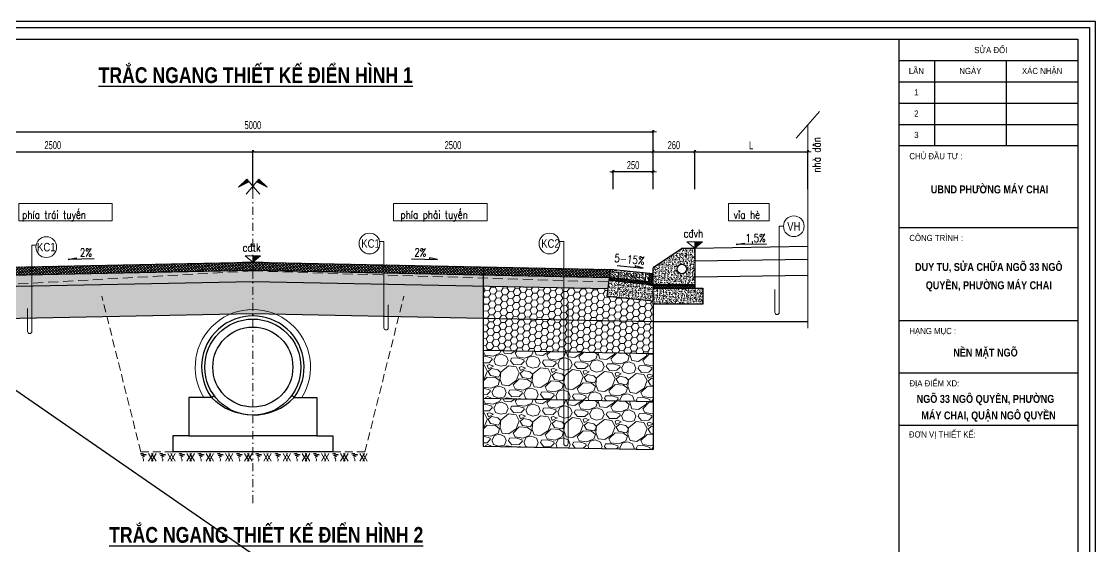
# Model space of a CAD drawing. Header units: millimetres. Extents: x -102634 to -64833, y 11643 to 27305.
# Drawn here: x -99264 to -92554, y 24026 to 27305 of the extents above; entities that cross this region are included whole.
import ezdxf
from ezdxf.enums import TextEntityAlignment as Align

# ---------------------------------------------------------------- set-up
doc = ezdxf.new("R2010")
doc.units = ezdxf.units.MM
doc.header["$MEASUREMENT"] = 0
doc.linetypes.add('DASHDOT', pattern=[1, 0.5, -0.25, 0, -0.25])
doc.linetypes.add('HIDDEN', pattern=[0.375, 0.25, -0.125])
for name, color, linetype in [('BT7-THAY', 7, 'Continuous'), ('ENTTNTHIETKE1', 2, 'Continuous'), ('KHUNGTEN', 5, 'Continuous'), ('NOI', 4, 'Continuous'), ('T.bao', 6, 'Continuous'), ('thep', 2, 'Continuous'), ('TXT', 5, 'Continuous')]:
    doc.layers.add(name, color=color, linetype=linetype)
doc.layers.add('KCS_Plotter', color=11, linetype='Continuous', plot=False)
for name, color, linetype, lineweight in [('LC Dim', 8, 'Continuous', 18), ('LC Hatch', 252, 'Continuous', 9), ('LC ISO', 153, 'Continuous', 13), ('LC MANH DUT', 35, 'HIDDEN', 5), ('LC Net dam 1', 30, 'Continuous', 30), ('LC Net dam3', 1, 'Continuous', 60), ('LC Net khuat', 4, 'HIDDEN', 13), ('LC Net manh', 239, 'Continuous', 5), ('LC Net thay', 7, 'Continuous', 25), ('LC Net truc', 79, 'DASHDOT', 13), ('LC Text1', 3, 'Continuous', 20), ('LC Text2', 7, 'Continuous', 25)]:
    doc.layers.add(name, color=color, linetype=linetype, lineweight=lineweight)
doc.styles.add('General text 2', font='arial.ttf')
doc.styles.add('HOATBIF', font='hoatbif.shx', dxfattribs={"width": 0.7})
doc.styles.add('LC 1', font='')
doc.styles.add('LC 3', font='vnsimli.shx', dxfattribs={"width": 0.75})
doc.styles.add('LC3', font='', dxfattribs={"width": 0.8})
doc.styles.add('T1', font='Vnsimli.shx', dxfattribs={"width": 0.8})
doc.styles.add('T2', font='', dxfattribs={"width": 0.8})
doc.styles.add('VnAvantH-B', font='')
doc.styles.get('LC 1').set_extended_font_data('.VnAvantH', bold=True)
doc.styles.get('LC3').set_extended_font_data('.VnArialH', bold=True)
doc.styles.get('T2').set_extended_font_data('.VnArialH')
doc.styles.get('VnAvantH-B').set_extended_font_data('.VnAvantH', bold=True)
doc.dimstyles.new('1-100(1-25)', dxfattribs={"dimscale": 25, "dimtxt": 2.5, "dimasz": 0.35, "dimexe": 0.5, "dimexo": 0, "dimgap": 0.8, "dimtad": 1, "dimdec": 0, "dimzin": 0, "dimdsep": 46, "dimtxsty": 'HOATBIF', "dimblk1": 'DOT', "dimblk2": 'DOT', "dimsah": 1, "dimcen": -1, "dimdle": 1, "dimclrd": 256, "dimclre": 256, "dimclrt": 4, "dimadec": 3, "dimazin": 2, "dimtfac": 0.333333, "dimtdec": 0, "dimtix": 1, "dimtmove": 2, "dimatfit": 3, "dimldrblk": 'DOT', "dimfxl": 1, "dimtvp": 0.833333, "dimtolj": 1, "dimtzin": 0, "dimarcsym": 0})
pattern_1 = [(46.579445, (11005.57, 9693.291), (26.7089363, -3.9538238), [2.8125, -30.9375]), (351.579445, (11005.57, 9693.291), (-3.510937, 28.467398), [2.25, -24.75]), (97.03089, (11007.796, 9692.962), (23.197999, 24.513574), [2.390257, -26.292829]), (42.763645, (11006.018, 9700.778), (39.579915, -8.58378), [4.21875, -46.40625]), (93.21508, (11009.317, 9700.063), (37.166892, 34.37314), [3.585388, -39.439266]), (347.76361, (11006.02, 9700.78), (37.166892, 34.37314), [3.375, -37.125]), (17.579445, (11009.65, 9698.683), (21.4433102, -16.4068414), [2.8125, -30.9375]), (322.579445, (11009.65, 9698.683), (10.730534, 26.600284), [2.25, -24.75]), (68.03089, (11011.437, 9697.315), (32.173844, 10.193442), [2.390257, -26.292829]), (34.079445, (11005.571, 9693.291), (1.200005, 12.4340733), [0, -24.45, 0, -25.125, 0, -24.84375]), (4.079445, (11005.571, 9693.291), (10.7299968, 14.1754933), [0, -14.325, 0, -23.8875, 0, -9.46875]), (324.079445, (10997.223, 9693.79), (19.9322138, -2.0386849), [0, -9.375, 0, -29.25, 0, -38.8125]), (314.079445, (10993.48, 9694.014), (22.0544973, 2.4424178), [0, -12.1875, 0, -19.425, 0, -27.5625])]

# ---------------------------------------------------------------- blocks, each defined once
blk = doc.blocks.new('khung vpn')
at = {"layer": 'Defpoints'}
for p, q in [((52556.46, -4195.446), (52498.758, -4195.446)), ((52556.46, -4235.276), (52556.46, -4195.446))]:
    blk.add_line(p, q, dxfattribs=at)
at = {"layer": 'KHUNGTEN'}
blk.add_lwpolyline([(52556.243, -4234.885), (52502.048, -4234.885), (52502.048, -4195.662), (52556.243, -4195.662)], close=True, dxfattribs=at)
at = {"layer": 'T.bao'}
for p, q in [((52549.443, -4196.835), (52555.832, -4196.835)), ((52550.703, -4196.835), (52550.703, -4199.885)), ((52553.267, -4196.835), (52553.267, -4199.885)), ((52549.443, -4197.598), (52555.832, -4197.598)), ((52549.443, -4198.36), (52555.832, -4198.36)), ((52549.443, -4199.123), (52555.832, -4199.123))]:
    blk.add_line(p, q, dxfattribs=at)
at = {"layer": 'thep'}
for p, q in [((52549.443, -4199.885), (52555.832, -4199.885)), ((52549.443, -4202.81), (52555.832, -4202.81)), ((52549.443, -4206.138), (52555.832, -4206.138)), ((52549.443, -4208.009), (52555.832, -4208.009)), ((52549.443, -4209.881), (52555.832, -4209.881))]:
    blk.add_line(p, q, dxfattribs=at)
for points in [[(52555.832, -4234.474), (52502.459, -4234.474), (52502.459, -4196.073), (52555.832, -4196.073)], [(52555.832, -4196.073), (52555.832, -4234.474), (52549.443, -4234.474), (52549.443, -4196.073)]]:
    blk.add_lwpolyline(points, close=True, dxfattribs=at)
at = {"layer": 'TXT', "linetype": 'Continuous'}
blk.add_line((52555.832, -4196.073), (52555.832, -4234.474), dxfattribs=at)
at = {"layer": 'BT7-THAY', "linetype": 'ByBlock', "style": 'VnAvantH-B', "width": 0.85}
for s, p in [('ubnd ph\xadêng m¸y chai', (52552.67, -4201.592)), ('nÒn mÆt ngâ', (52552.525, -4207.424)), ('ngâ 33 ng« quyÒn, PH¦êNG', (52552.525, -4209.082)), ('m¸y chai, quËn ng« quyÒn', (52552.634, -4209.673))]:
    blk.add_text(s, height=0.28512, dxfattribs=at).set_placement(p, align=Align.CENTER)
at = {"layer": 'BT7-THAY', "insert": (52552.643, -4204.081), "char_height": 0.28512, "width": 6.5241, "attachment_point": 2, "line_spacing_factor": 1.372151, "style": 'VnAvantH-B'}
blk.add_mtext('{\\W0.85;duy tu, söa ch÷a NGâ 33 ng« quyÒn, PH¦êNG m¸y chai}', dxfattribs=at)
at = {"layer": 'TXT', "linetype": 'Continuous', "style": 'T2', "width": 0.9}
for s, height, p in [('söa ®æi', 0.2218, (52552.713, -4196.577)), ('lÇn', 0.2218, (52550.054, -4197.326)), ('ngµy', 0.2218, (52551.985, -4197.326)), ('x¸c nhËn', 0.2218, (52554.55, -4197.326)), ('1', 0.222, (52550.054, -4198.089)), ('2', 0.222, (52550.054, -4198.851)), ('3', 0.222, (52550.054, -4199.614))]:
    blk.add_text(s, height=height, dxfattribs=at).set_placement(p, align=Align.CENTER)
for s, height, p in [('chñ ®Çu t\xad :', 0.22181, (52549.802, -4200.371)), ('c«ng tr×nh :', 0.22181, (52549.802, -4203.296)), ('h¹ng môc :', 0.2218, (52549.802, -4206.623)), ('®Þa ®iÓm xd:', 0.22181, (52549.806, -4208.494)), ('®¬n vÞ thiÕt kÕ:', 0.22181, (52549.785, -4210.32))]:
    blk.add_text(s, height=height, dxfattribs=at).set_placement(p)
blk = doc.blocks.new('TIEUDE1')
at = {"layer": 'LC Text2', "color": 7, "style": 'LC 1'}
blk.add_attdef('TIªU§Ò', text='', height=5, dxfattribs=at).set_placement((0, 0), align=Align.BOTTOM_CENTER)
blk.add_attdef('TL', text='', height=3, dxfattribs=at).set_placement((0, -2), align=Align.TOP_CENTER)
blk = doc.blocks.new('DXicon')
at = {"layer": 'LC Hatch', "ltscale": 50}
for points in [[(-1.15, 4.39), (-1.9, 5.26), (-4.45, 2.69)], [(4.45, 2.69), (1.9, 5.26), (1.15, 4.39)]]:
    blk.add_hatch(color=252, dxfattribs=at).paths.add_polyline_path(points)
at = {"layer": 'LC Net manh', "color": 8, "ltscale": 50}
for p, q in [((-1.9, 5.26), (-4.45, 2.69)), ((-4.45, 2.69), (-1.15, 4.39)), ((-2.13, 0.57), (1.9, 5.26)), ((2.13, 0.57), (-1.9, 5.26)), ((0, 0.04), (0, 6.04)), ((4.45, 2.69), (1.15, 4.39)), ((1.9, 5.26), (4.45, 2.69))]:
    blk.add_line(p, q, dxfattribs=at)
blk = doc.blocks.new('Caodo1')
at = {"layer": 'LC Text1'}
blk.add_hatch(color=4, dxfattribs=at).paths.add_polyline_path([(0, 200), (0, 0), (243, 200)])
at = {"layer": 'LC Text1', "color": 4}
for p, q in [((324, 0), (-324, 0)), ((0, 0), (0, 200))]:
    blk.add_line(p, q, dxfattribs=at)
blk.add_lwpolyline([(-243, 200), (243, 200), (0, 0), (0, 0)], close=True, dxfattribs=at)
at = {"layer": 'LC Text1', "color": 4, "style": 'T1', "width": 0.8}
blk.add_attdef('%%P0,00', text='', height=250, dxfattribs=at).set_placement((-39, 460), align=Align.MIDDLE_CENTER)
blk = doc.blocks.new('*U5')
at = {"layer": 'LC ISO'}
blk.add_circle((0, 0), 4.25, dxfattribs=at)
at = {"layer": 'LC Text1', "style": 'General text 2', "width": 0.8, "flags": 8}
blk.add_attdef('SYMBOL', text='', height=3.5, dxfattribs=at).set_placement((0, 0), align=Align.MIDDLE_CENTER)
blk = doc.blocks.new('DOT')
at = {"layer": 'LC Dim'}
blk.add_line((-3, 0), (3, 0), dxfattribs=at)
at = {"layer": 'LC Dim', "color": 4}
blk.add_line((-1, -1), (1, 1), dxfattribs=at)
blk.add_lwpolyline([(0.5, 1), (-1, -0.5), (-0.5, -1), (1, 0.5)], close=True, dxfattribs=at)
blk = doc.blocks.new('*D48')
at = {"layer": 'Defpoints', "color": 0, "transparency": 16777216}
for p in [(-97818.1, 26491.9), (-100318.1, 26259.1), (-97818.1, 26259.1)]:
    blk.add_point(p, dxfattribs=at)
at = {"layer": 'LC Dim', "lineweight": -2, "transparency": 16777216}
for p, q in [((-100318.1, 26259.1), (-100318.1, 26501.9)), ((-100311.1, 26491.9), (-97825.1, 26491.9)), ((-97818.1, 26259.1), (-97818.1, 26501.9))]:
    blk.add_line(p, q, dxfattribs=at)
at = {"layer": 'LC Dim', "lineweight": -2, "transparency": 16777216, "xscale": 7, "yscale": 7, "zscale": 7, "rotation": 180}
blk.add_blockref('DOT', (-100318.1, 26491.9), dxfattribs=at)
at = {"layer": 'LC Dim', "lineweight": -2, "transparency": 16777216, "xscale": 7, "yscale": 7, "zscale": 7}
blk.add_blockref('DOT', (-97818.1, 26491.9), dxfattribs=at)
at = {"layer": 'LC Dim', "color": 4, "transparency": 16777216, "insert": (-99068.1, 26532.9), "char_height": 50, "attachment_point": 5, "style": 'HOATBIF'}
blk.add_mtext('\\A1;2500', dxfattribs=at)
blk = doc.blocks.new('_Dot')
at = {"color": 0, "linetype": 'ByBlock', "lineweight": -2}
blk.add_line((-0.5, 0), (-1, 0), dxfattribs=at)
at = {"color": 0, "linetype": 'ByBlock', "const_width": 0.5}
blk.add_lwpolyline([(-0.25, 0, 1), (0.25, 0, 1)], format="xyb", close=True, dxfattribs=at)
blk = doc.blocks.new('*D49')
at = {"layer": 'Defpoints', "color": 0, "transparency": 16777216}
for p in [(-95318.1, 26491.9), (-97818.1, 26259.1), (-95318.1, 26259.1)]:
    blk.add_point(p, dxfattribs=at)
at = {"layer": 'LC Dim', "lineweight": -2, "transparency": 16777216}
for p, q in [((-97818.1, 26259.1), (-97818.1, 26501.9)), ((-97811.1, 26491.9), (-95325.1, 26491.9)), ((-95318.1, 26259.1), (-95318.1, 26501.9))]:
    blk.add_line(p, q, dxfattribs=at)
at = {"layer": 'LC Dim', "lineweight": -2, "transparency": 16777216, "xscale": 7, "yscale": 7, "zscale": 7, "rotation": 180}
blk.add_blockref('DOT', (-97818.1, 26491.9), dxfattribs=at)
at = {"layer": 'LC Dim', "lineweight": -2, "transparency": 16777216, "xscale": 7, "yscale": 7, "zscale": 7}
blk.add_blockref('DOT', (-95318.1, 26491.9), dxfattribs=at)
at = {"layer": 'LC Dim', "color": 4, "transparency": 16777216, "insert": (-96568.1, 26532.9), "char_height": 50, "attachment_point": 5, "style": 'HOATBIF'}
blk.add_mtext('\\A1;2500', dxfattribs=at)
blk = doc.blocks.new('*D50')
at = {"layer": 'Defpoints', "color": 0, "transparency": 16777216}
for p in [(-95058.1, 26491.9), (-95318.1, 26259.1), (-95058.1, 26259.1)]:
    blk.add_point(p, dxfattribs=at)
at = {"layer": 'LC Dim', "lineweight": -2, "transparency": 16777216}
for p, q in [((-95318.1, 26259.1), (-95318.1, 26501.9)), ((-95311.1, 26491.9), (-95065.1, 26491.9)), ((-95058.1, 26259.1), (-95058.1, 26501.9))]:
    blk.add_line(p, q, dxfattribs=at)
at = {"layer": 'LC Dim', "lineweight": -2, "transparency": 16777216, "xscale": 7, "yscale": 7, "zscale": 7, "rotation": 180}
blk.add_blockref('DOT', (-95318.1, 26491.9), dxfattribs=at)
at = {"layer": 'LC Dim', "lineweight": -2, "transparency": 16777216, "xscale": 7, "yscale": 7, "zscale": 7}
blk.add_blockref('DOT', (-95058.1, 26491.9), dxfattribs=at)
at = {"layer": 'LC Dim', "color": 4, "transparency": 16777216, "insert": (-95188.1, 26532.9), "char_height": 50, "attachment_point": 5, "style": 'HOATBIF'}
blk.add_mtext('\\A1;260', dxfattribs=at)
blk = doc.blocks.new('*D51')
at = {"layer": 'Defpoints', "color": 0, "transparency": 16777216}
for p in [(-94351.3, 26491.9), (-95058.1, 26259.1), (-94351.3, 26259.1)]:
    blk.add_point(p, dxfattribs=at)
at = {"layer": 'LC Dim', "lineweight": -2, "transparency": 16777216}
for p, q in [((-95058.1, 26259.1), (-95058.1, 26501.9)), ((-95051.1, 26491.9), (-94358.3, 26491.9)), ((-94351.3, 26259.1), (-94351.3, 26501.9))]:
    blk.add_line(p, q, dxfattribs=at)
at = {"layer": 'LC Dim', "lineweight": -2, "transparency": 16777216, "xscale": 7, "yscale": 7, "zscale": 7, "rotation": 180}
blk.add_blockref('DOT', (-95058.1, 26491.9), dxfattribs=at)
at = {"layer": 'LC Dim', "lineweight": -2, "transparency": 16777216, "xscale": 7, "yscale": 7, "zscale": 7}
blk.add_blockref('DOT', (-94351.3, 26491.9), dxfattribs=at)
at = {"layer": 'LC Dim', "color": 4, "transparency": 16777216, "insert": (-94704.7, 26532.9), "char_height": 50, "attachment_point": 5, "style": 'HOATBIF'}
blk.add_mtext('\\A1;L', dxfattribs=at)
blk = doc.blocks.new('*D52')
at = {"layer": 'Defpoints', "color": 0, "transparency": 16777216}
for p in [(-95318.1, 26616.9), (-100318.1, 26259.1), (-95318.1, 26259.1)]:
    blk.add_point(p, dxfattribs=at)
at = {"layer": 'LC Dim', "lineweight": -2, "transparency": 16777216}
for p, q in [((-100318.1, 26259.1), (-100318.1, 26626.9)), ((-100311.1, 26616.9), (-95325.1, 26616.9)), ((-95318.1, 26259.1), (-95318.1, 26626.9))]:
    blk.add_line(p, q, dxfattribs=at)
at = {"layer": 'LC Dim', "lineweight": -2, "transparency": 16777216, "xscale": 7, "yscale": 7, "zscale": 7, "rotation": 180}
blk.add_blockref('DOT', (-100318.1, 26616.9), dxfattribs=at)
at = {"layer": 'LC Dim', "lineweight": -2, "transparency": 16777216, "xscale": 7, "yscale": 7, "zscale": 7}
blk.add_blockref('DOT', (-95318.1, 26616.9), dxfattribs=at)
at = {"layer": 'LC Dim', "color": 4, "transparency": 16777216, "insert": (-97818.1, 26657.9), "char_height": 50, "attachment_point": 5, "style": 'HOATBIF'}
blk.add_mtext('\\A1;5000', dxfattribs=at)
blk = doc.blocks.new('mat dat')
at = {"layer": 'LC Net manh'}
for p, q in [((2, 0), (3.73, -3)), ((3.73, 0), (2, -3)), ((3.15, 0), (4.88, -3)), ((4.88, 0), (3.15, -3))]:
    blk.add_line(p, q, dxfattribs=at)
blk.add_spline([(0, 0), (-1.21, -0.12), (1.21, -0.52), (-0.75, -0.75), (0.58, -1.1), (-0.23, -1.33), (0.06, -2.19), (0, -3)], degree=3, dxfattribs=at)
blk = doc.blocks.new('*U54')
at = {"layer": 'LC Net manh', "xscale": 16.16576126750787, "yscale": 16.16576126750787, "zscale": 16.16576126750787}
blk.add_blockref('mat dat', (-28.6, 24.2), dxfattribs=at)
blk = doc.blocks.new('*U55')
at = {"layer": 'LC Net manh', "color": 0, "linetype": 'ByBlock', "lineweight": -2, "transparency": 16777216}
for p in [(0, 0), (120, 0), (240, 0), (360, 0), (480, 0), (600, 0), (720, 0), (840, 0), (960, 0), (1080, 0), (1200, 0), (1320, 0)]:
    blk.add_blockref('*U54', p, dxfattribs=at)
blk = doc.blocks.new('CONGD500')
at = {"layer": 'LC Dim', "ltscale": 100}
blk.add_arc((0, 0), 360, 328.14457, 211.85543, dxfattribs=at)
at = {"layer": 'LC MANH DUT', "ltscale": 200}
for points in [[(-500, -530), (-700, -530), (-943, 442.1)], [(500, -530), (700, -530), (943, 442.1)]]:
    blk.add_lwpolyline(points, dxfattribs=at)
at = {"layer": 'LC Net thay'}
for p, q in [((-257.5, -190), (-241.9, -177.5)), ((257.5, -190), (242.6, -176.5)), ((-400, -430), (-500, -430)), ((-500, -430), (-500, -530)), ((400, -430), (500, -430)), ((500, -430), (500, -530)), ((500, -530), (-500, -530))]:
    blk.add_line(p, q, dxfattribs=at)
for points in [[(0, -300.1, -0.20483), (-257.5, -190), (-395, -190), (-400, -190), (-400, -430), (0, -430)], [(0, -300.1, 0.20483), (257.5, -190), (395, -190), (400, -190), (400, -430), (0, -430)]]:
    blk.add_lwpolyline(points, format="xyb", dxfattribs=at)
for radius in [300, 250]:
    blk.add_circle((0, 0), radius, dxfattribs=at)
blk.add_arc((0, 0), 320, 323.57643, 216.42357, dxfattribs=at)
at = {"layer": 'LC Net manh'}
blk.add_blockref('*U55', (-655.2, -563.3), dxfattribs=at)
blk = doc.blocks.new('*D56')
at = {"layer": 'Defpoints', "color": 0, "transparency": 16777216}
for p in [(-95568.1, 26366.9), (-95568.1, 26259.1), (-95318.1, 26259.1)]:
    blk.add_point(p, dxfattribs=at)
at = {"layer": 'LC Dim', "lineweight": -2, "transparency": 16777216}
for p, q in [((-95568.1, 26259.1), (-95568.1, 26376.9)), ((-95318.1, 26259.1), (-95318.1, 26376.9)), ((-95325.1, 26366.9), (-95561.1, 26366.9))]:
    blk.add_line(p, q, dxfattribs=at)
at = {"layer": 'LC Dim', "lineweight": -2, "transparency": 16777216, "xscale": 7, "yscale": 7, "zscale": 7, "rotation": 180}
blk.add_blockref('DOT', (-95568.1, 26366.9), dxfattribs=at)
at = {"layer": 'LC Dim', "lineweight": -2, "transparency": 16777216, "xscale": 7, "yscale": 7, "zscale": 7}
blk.add_blockref('DOT', (-95318.1, 26366.9), dxfattribs=at)
at = {"layer": 'LC Dim', "color": 4, "transparency": 16777216, "insert": (-95443.1, 26407.9), "char_height": 50, "attachment_point": 5, "style": 'HOATBIF'}
blk.add_mtext('\\A1;250', dxfattribs=at)

msp = doc.modelspace()

# ---------------------------------------------------------------- hatches: boundary and pattern name
at = {"layer": 'LC Hatch'}
h = msp.add_hatch(dxfattribs=at)
h.set_pattern_fill('AR-CONC', color=256, scale=3.75, angle=-3.42055, style=0)
h.set_pattern_definition(pattern_1)
h.paths.add_polyline_path([(-95058.1, 25659.7), (-95058.1, 25889.7), (-95132, 25889.7, 0.148063), (-95143.1, 25886.4), (-95309.2, 25775.7, 0.250765), (-95318.1, 25759), (-95318.1, 25659.7)])
h.paths.add_polyline_path([(-95168.1, 25759.7, -1), (-95108.1, 25759.7, -1)], flags=16)
at = {"layer": 'LC Hatch', "ltscale": 2}
h = msp.add_hatch(dxfattribs=at)
h.set_pattern_fill('ANSI37', color=256, scale=100, angle=-3.420555, style=0)
h.paths.add_polyline_path([(-97818.1, 25751.5), (-95592.6, 25707), (-95592.6, 25707.2), (-95587.1, 25756.9), (-97818.1, 25801.5), (-100049, 25756.9), (-100043.5, 25707.2), (-100043.5, 25707)])
at = {"layer": 'LC Hatch'}
h = msp.add_hatch(dxfattribs=at)
h.set_pattern_fill('AR-CONC', color=256, scale=3.75, angle=-3.42055, style=0)
h.set_pattern_definition([(46.579445, (0, 0), (26.7089363, -3.9538238), [2.8125, -30.9375]), (351.579445, (0, 0), (-3.510937, 28.467398), [2.25, -24.75]), (97.03089, (2.226, -0.33), (23.197999, 24.513574), [2.390257, -26.292829]), (42.763645, (0.447, 7.487), (39.579915, -8.58378), [4.21875, -46.40625]), (93.21508, (3.746, 6.77), (37.166892, 34.37314), [3.585388, -39.439266]), (347.76361, (0.447, 7.487), (37.166892, 34.37314), [3.375, -37.125]), (17.579445, (4.08, 5.391), (21.4433102, -16.4068414), [2.8125, -30.9375]), (322.579445, (4.08, 5.39), (10.730534, 26.600284), [2.25, -24.75]), (68.03089, (5.866, 4.024), (32.173844, 10.193442), [2.390257, -26.292829]), (34.079445, (0, 0), (1.200005, 12.4340733), [0, -24.45, 0, -25.125, 0, -24.84375]), (4.079445, (0, 0), (10.7299968, 14.1754933), [0, -14.325, 0, -23.8875, 0, -9.46875]), (324.079445, (-8.348, 0.499), (19.9322138, -2.0386849), [0, -9.375, 0, -29.25, 0, -38.8125]), (314.079445, (-12.091, 0.723), (22.0544973, 2.4424178), [0, -12.1875, 0, -19.425, 0, -27.5625])])
h.paths.add_polyline_path([(-97818.1, 25751.5), (-100043.5, 25707), (-100035.1, 25637.1), (-97818.1, 25681.5), (-95601, 25637.1), (-95592.6, 25707)])
at = {"layer": 'LC Hatch', "ltscale": 2}
h = msp.add_hatch(dxfattribs=at)
h.set_pattern_fill('ANSI37', color=256, scale=75, angle=-3.42055, style=0)
h.set_pattern_definition([(41.579445, (-43575.673, 22247.483), (-6.2217928, 7.0128396), []), (131.579445, (-43575.673, 22247.483), (-7.0128396, -6.2217928), [])])
h.paths.add_polyline_path([(-95592.6, 25707.2), (-95595, 25687.4), (-95318.1, 25659.3), (-95318.1, 25729.7), (-95338.4, 25732), (-95343.9, 25682.3)])
at = {"layer": 'LC Hatch'}
h = msp.add_hatch(dxfattribs=at)
h.set_pattern_fill('AR-CONC', color=256, scale=3.75, angle=-3.42055, style=0)
h.set_pattern_definition([(46.579445, (-1196.613, 7684.55), (26.7089363, -3.953824), [2.8125, -30.9375]), (351.579445, (-1196.613, 7684.55), (-3.510937, 28.467398), [2.25, -24.75]), (97.030845, (-1194.387, 7684.221), (23.198018, 24.513556), [2.390257, -26.292829]), (42.763645, (-1196.165, 7692.037), (39.579905, -8.58377), [4.21875, -46.40625]), (93.215045, (-1192.867, 7691.322), (37.166919, 34.373111), [3.585386, -39.439237]), (347.763645, (-1196.165, 7692.037), (37.166892, 34.37314), [3.375, -37.125]), (17.579445, (-1192.534, 7689.942), (21.44331, -16.4068414), [2.8125, -30.9375]), (322.579445, (-1192.534, 7689.942), (10.730534, 26.600284), [2.25, -24.75]), (68.030845, (-1190.747, 7688.575), (32.173852, 10.193417), [2.390257, -26.292829]), (34.079445, (-1196.613, 7684.551), (1.200005, 12.4340733), [0, -24.45, 0, -25.125, 0, -24.84375]), (4.079445, (-1196.613, 7684.551), (10.7299968, 14.1754933), [0, -14.325, 0, -23.8875, 0, -9.46875]), (324.079445, (-1204.96, 7685.05), (19.9322138, -2.0386849), [0, -9.375, 0, -29.25, 0, -38.8125]), (314.079445, (-1208.704, 7685.273), (22.0544973, 2.4424178), [0, -12.1875, 0, -19.425, 0, -27.5625])])
h.paths.add_polyline_path([(-95343.9, 25682.3), (-95338.4, 25732), (-95587.1, 25756.9), (-95592.6, 25707.2)])
h = msp.add_hatch(dxfattribs=at)
h.set_pattern_fill('HONEY', color=256, scale=200, angle=-3.420555, style=0)
h.paths.add_polyline_path([(-96380.3, 25652.7), (-97818.1, 25681.5), (-100035.1, 25637.1), (-100029.2, 25588.2), (-100318.1, 25558.7), (-100318.1, 25431.4), (-97818.1, 25481.4), (-96380.3, 25452.7)])
h = msp.add_hatch(dxfattribs=at)
h.set_pattern_fill('HONEY', color=256, scale=200, angle=-3.420555, style=0)
h.paths.add_polyline_path([(-95318.1, 25431.5), (-95318.1, 25539.7), (-95318.1, 25558.7), (-95606.9, 25588.2), (-95601, 25637.1), (-96380.3, 25652.7), (-96380.3, 25452.7)])
h = msp.add_hatch(dxfattribs=at)
h.set_pattern_fill('AR-CONC', color=256, scale=3.75, angle=-3.42055, style=0)
h.set_pattern_definition(pattern_1)
h.paths.add_polyline_path([(-95595, 25687.4), (-95606.9, 25588.2), (-95318.1, 25558.7), (-95322.3, 25659.7)])
at = {"layer": 'LC Hatch', "ltscale": 2}
h = msp.add_hatch(dxfattribs=at)
h.set_pattern_fill('ANSI37', color=256, scale=75, style=0)
h.set_pattern_definition([(45, (-71737.878, -15987.175), (-6.629126, 6.629126), []), (135, (-71737.878, -15987.175), (-6.629126, -6.629126), [])])
h.paths.add_polyline_path([(-95058.1, 25659.7), (-95318.1, 25659.7), (-95318.1, 25639.7), (-95058.1, 25639.7)])
at = {"layer": 'LC Hatch'}
h = msp.add_hatch(dxfattribs=at)
h.set_pattern_fill('AR-CONC', color=256, scale=3.75, angle=-3.42055, style=0)
h.set_pattern_definition(pattern_1)
h.paths.add_polyline_path([(-95008.1, 25539.7), (-95008.1, 25639.7), (-95318.1, 25639.7), (-95318.1, 25539.7)])
h = msp.add_hatch(dxfattribs=at)
h.set_pattern_fill('HONEY', color=256, scale=200, angle=-3.420555, style=0)
h.paths.add_polyline_path([(-95318.1, 25431.5), (-96380.3, 25452.7), (-96380.3, 25252.7), (-95318.1, 25231.5)])
h = msp.add_hatch(dxfattribs=at)
h.set_pattern_fill('GRAVEL', color=256, scale=200, angle=-3.42055, style=0)
h.set_pattern_definition([(224.592233, (155.676, 191.052), (-1704.5456523, -1701.330103), [26.9072, -2663.8176]), (181.549186, (136.515, 172.162), (2407.6572675, 56.448935), [46.1736, -4571.18495]), (129.089892, (90.358, 170.913), (1865.1751098, -2315.4096419), [32.5576, -3223.2065]), (263.853134, (9.514, 125.656), (438.3016352, 3980.94105415), [42.0476, -4162.7116]), (289.4131, (5.012, 83.85), (-855.0237252, 2455.388855), [41.231, -4081.87463]), (353.853134, (18.716, 44.963), (-3980.94105415, 438.3016352), [42.0476, -4162.7116]), (34.273686, (60.522, 40.461), (-2714.69703697, -1841.30931607), [55.6058, -5504.9697]), (68.834774, (106.472, 71.775), (1660.02961423, 4308.63106797), [52.4976, -5197.2643]), (118.009011, (125.427, 120.732), (-1442.021921, 2690.8312432), [42.19, -4176.81462]), (171.815804, (105.614, 157.98), (2184.1477762, -330.9055632), [48.1664, -2360.1525]), (218.976883, (57.938, 164.837), (-2526.9862363, -2052.8859105), [62.2896, -6166.675]), (135.39352, (207.042, 111.846), (-1325.9085016, 1281.3924635), [21.2602, -2104.76896]), (168.04868, (191.906, 126.776), (2571.5022744, -554.4150545), [40.4474, -4004.3023]), (221.57945, (152.34, 135.15), (-11.9329, -199.6437), [28.2842, -254.5585]), (199.778036, (139.792, 159.944), (1022.0842815, 339.622911), [15.2316, -1507.92302]), (288.380855, (125.46, 154.79), (-163.845007, 610.86399), [21.5406, -1055.49236]), (27.5432, (132.25, 134.35), (622.796886, 363.488704), [34.9858, -1131.20458]), (158.1445, (163.27, 150.527), (387.3545, -223.50949), [25.2982, -607.15733]), (12.968986, (9.666, 161.711), (2032.2356662, 479.6021239), [35.44, -3508.56903]), (66.925621, (44.202, 169.665), (-929.8366559, -2148.3490855), [29.7322, -2943.48155]), (289.778036, (165.659, 190.455), (-339.622911, 1022.0842815), [30.463, -1492.69162]), (340.189905, (175.967, 161.789), (-1960.6382849, 718.2600615), [35.44, -3508.56903]), (336.0234, (2.267, 37.932), (-974.352694, 458.9518795), [34.176, -1674.62475]), (291.354586, (33.494, 24.044), (-866.956622, 2255.7451575), [28.6356, -2834.9286]), (63.380855, (155.722, -9.308), (458.9518795, 974.352694), [30.463, -1492.69162]), (13.93347, (169.371, 17.926), (-2643.0996557, -643.4471308), [33.5262, -3319.08472]), (66.0234, (57.897, -3.46), (-458.9518795, -974.352694), [17.088, -1691.71275]), (97.88938, (143.743, -8.59), (-151.91211, 810.507687), [10.198, -1009.6059]), (162.5432, (142.344, 1.51), (586.998196, -235.442388), [41.231, -783.39013]), (182.588451, (103.012, 13.879), (2008.3698724, 80.3147287), [38.21, -3782.78463]), (300.26951, (131.18, 116.38), (-175.777904, 411.220292), [28.8444, -692.26586]), (349.736672, (145.717, 91.469), (3370.0770646, -602.1466421), [50.3588, -4985.51252]), (57.524841, (195.27, 82.496), (-882.1050684, -1349.7742953), [20.5912, -2038.53483]), (86.57945, (206.33, 99.87), (-187.7108, 211.5766), [12, -188]), (116.835883, (99.377, 20.107), (715.044512, -1445.2374704), [27.7848, -2750.704]), (44.592233, (86.834, 44.899), (1704.5456523, 1701.330103), [53.8144, -2636.9104]), (356.57945, (125.16, 82.68), (211.5766, 187.7108), [52, -148]), (321.884292, (177.063, 79.577), (1912.9066974, -1516.8348517), [31.6228, -3130.65486]), (250.63405, (201.943, 60.058), (-247.375285, -786.641893), [29.1204, -1426.90158]), (204.225421, (192.287, 32.585), (-3912.5592223, -1769.7119348), [47.413, -4693.89484]), (172.005524, (149.049, 13.1305), (-2583.4351713, 354.771357), [50.1598, -4965.8147])])
h.paths.add_polyline_path([(-96380.3, 25252.7), (-96380.3, 24952.7), (-95318.1, 24931.5), (-95318.1, 25231.5)])
h = msp.add_hatch(dxfattribs=at)
h.set_pattern_fill('GRAVEL', color=256, scale=200, angle=-3.42055, style=0)
h.set_pattern_definition([(224.592233, (155.676, -108.948), (-1704.5456523, -1701.330103), [26.9072, -2663.8176]), (181.549186, (136.515, -127.838), (2407.6572675, 56.448935), [46.1736, -4571.18495]), (129.089892, (90.358, -129.087), (1865.1751098, -2315.4096419), [32.5576, -3223.2065]), (263.853134, (9.514, -174.344), (438.3016352, 3980.94105415), [42.0476, -4162.7116]), (289.4131, (5.012, -216.15), (-855.0237252, 2455.388855), [41.231, -4081.87463]), (353.853134, (18.716, -255.037), (-3980.94105415, 438.3016352), [42.0476, -4162.7116]), (34.273686, (60.522, -259.539), (-2714.69703697, -1841.30931607), [55.6058, -5504.9697]), (68.834774, (106.472, -228.225), (1660.02961423, 4308.63106797), [52.4976, -5197.2643]), (118.009011, (125.427, -179.268), (-1442.021921, 2690.8312432), [42.19, -4176.81462]), (171.815804, (105.614, -142.02), (2184.1477762, -330.9055632), [48.1664, -2360.1525]), (218.976883, (57.938, -135.163), (-2526.9862363, -2052.8859105), [62.2896, -6166.675]), (135.39352, (207.042, -188.154), (-1325.9085016, 1281.3924635), [21.2602, -2104.76896]), (168.04868, (191.906, -173.224), (2571.5022744, -554.4150545), [40.4474, -4004.3023]), (221.57945, (152.34, -164.85), (-11.9329, -199.6437), [28.2842, -254.5585]), (199.778036, (139.792, -140.056), (1022.0842815, 339.622911), [15.2316, -1507.92302]), (288.380855, (125.46, -145.21), (-163.845007, 610.86399), [21.5406, -1055.49236]), (27.5432, (132.25, -165.65), (622.796886, 363.488704), [34.9858, -1131.20458]), (158.1445, (163.27, -149.473), (387.3545, -223.50949), [25.2982, -607.15733]), (12.968986, (9.666, -138.289), (2032.2356662, 479.6021239), [35.44, -3508.56903]), (66.925621, (44.202, -130.335), (-929.8366559, -2148.3490855), [29.7322, -2943.48155]), (289.778036, (165.659, -109.545), (-339.622911, 1022.0842815), [30.463, -1492.69162]), (340.189905, (175.967, -138.211), (-1960.6382849, 718.2600615), [35.44, -3508.56903]), (336.0234, (2.267, -262.068), (-974.352694, 458.9518795), [34.176, -1674.62475]), (291.354586, (33.494, -275.956), (-866.956622, 2255.7451575), [28.6356, -2834.9286]), (63.380855, (155.722, -309.308), (458.9518795, 974.352694), [30.463, -1492.69162]), (13.93347, (169.371, -282.074), (-2643.0996557, -643.4471308), [33.5262, -3319.08472]), (66.0234, (57.897, -303.46), (-458.9518795, -974.352694), [17.088, -1691.71275]), (97.88938, (143.743, -308.59), (-151.91211, 810.507687), [10.198, -1009.6059]), (162.5432, (142.344, -298.49), (586.998196, -235.442388), [41.231, -783.39013]), (182.588451, (103.012, -286.121), (2008.3698724, 80.3147287), [38.21, -3782.78463]), (300.26951, (131.18, -183.62), (-175.777904, 411.220292), [28.8444, -692.26586]), (349.736672, (145.717, -208.531), (3370.0770646, -602.1466421), [50.3588, -4985.51252]), (57.524841, (195.27, -217.504), (-882.1050684, -1349.7742953), [20.5912, -2038.53483]), (86.57945, (206.33, -200.13), (-187.7108, 211.5766), [12, -188]), (116.835883, (99.377, -279.893), (715.044512, -1445.2374704), [27.7848, -2750.704]), (44.592233, (86.834, -255.101), (1704.5456523, 1701.330103), [53.8144, -2636.9104]), (356.57945, (125.16, -217.32), (211.5766, 187.7108), [52, -148]), (321.884292, (177.063, -220.423), (1912.9066974, -1516.8348517), [31.6228, -3130.65486]), (250.63405, (201.943, -239.942), (-247.375285, -786.641893), [29.1204, -1426.90158]), (204.225421, (192.287, -267.415), (-3912.5592223, -1769.7119348), [47.413, -4693.89484]), (172.005524, (149.049, -286.8695), (-2583.4351713, 354.771357), [50.1598, -4965.8147])])
h.paths.add_polyline_path([(-96380.3, 24952.7), (-96380.3, 24652.7), (-95318.1, 24631.5), (-95318.1, 24931.5)])

# ---------------------------------------------------------------- linework, layer by layer
at = {"layer": 'KCS_Plotter'}
msp.add_line((-102634.5, 27305.5), (-92554.1, 20347.2), dxfattribs=at)
at = {"layer": 'LC Hatch'}
for p, q in [((-94278.8, 26742.4), (-94423.8, 26576.5)), ((-94351.3, 25389.7), (-94351.3, 26659.5))]:
    msp.add_line(p, q, dxfattribs=at)
for points in [[(-99280.8, 26168.7), (-98697.2, 26168.7), (-98697.2, 26059.4), (-99280.8, 26059.4)], [(-96355.3, 26168.7), (-96939, 26168.7), (-96939, 26059.4), (-96355.3, 26059.4)], [(-94847.1, 26168.7), (-94592.9, 26168.7), (-94592.9, 26059.4), (-94847.1, 26059.4)]]:
    msp.add_lwpolyline(points, close=True, dxfattribs=at)
at = {"layer": 'LC Net dam 1'}
msp.add_line((-96380.3, 25772.7), (-96380.3, 24652.7), dxfattribs=at)
at = {"layer": 'LC Net dam 1', "lineweight": 30}
msp.add_lwpolyline([(-95058.1, 25889.7), (-94351.3, 25901.5)], dxfattribs=at)
at = {"layer": 'LC Net dam 1'}
msp.add_lwpolyline([(-95318.1, 25431.5), (-95318.1, 24631.5)], dxfattribs=at)
at = {"layer": 'LC Net dam3', "lineweight": 30}
msp.add_lwpolyline([(-100049, 25756.9), (-97818.1, 25801.5), (-95587.1, 25756.9)], dxfattribs=at)
at = {"layer": 'LC Net khuat', "linetype": 'HIDDEN', "ltscale": 250}
msp.add_lwpolyline([(-100033.7, 25625), (-97818.1, 25747.6), (-95596.1, 25678.5)], dxfattribs=at)
at = {"layer": 'LC Net manh', "color": 252}
for points in [[(-94503.5, 26026.6), (-94529.7, 26026.6), (-94529.7, 25488.3, -1), (-94556.8, 25488.3), (-94556.8, 25632)], [(-99172.4, 25907.8), (-99198.6, 25907.8), (-99198.6, 25369.6, -1), (-99225.7, 25369.6), (-99225.7, 25513.3)], [(-97025.9, 25930.4), (-96999.6, 25930.4), (-96999.6, 25392.2, 1), (-96972.5, 25392.2), (-96972.5, 25535.9)], [(-95901.8, 25930.4), (-95875.6, 25930.4), (-95875.6, 24668.2, 1), (-95848.5, 24668.2), (-95848.5, 25535.9)]]:
    msp.add_lwpolyline(points, format="xyb", dxfattribs=at)
at = {"layer": 'LC Net thay'}
for p, q in [((-95592.6, 25707.2), (-95606.9, 25588.2)), ((-95058.1, 25659.7), (-95058.1, 25639.7))]:
    msp.add_line(p, q, dxfattribs=at)
msp.add_lwpolyline([(-95058.1, 25659.7), (-95318.1, 25659.7), (-95318.1, 25759, -0.250765), (-95309.2, 25775.7), (-95143.1, 25886.4, -0.148069), (-95132, 25889.7), (-95058.1, 25889.7)], format="xyb", close=True, dxfattribs=at)
at = {"layer": 'LC Net thay', "ltscale": 250}
for points in [[(-95058.1, 25809.7), (-94351.3, 25821.5)], [(-100043.5, 25707), (-97818.1, 25751.5), (-95592.6, 25707)], [(-95058.1, 25709.7), (-94351.3, 25721.5)], [(-100035.1, 25637.1), (-97818.1, 25681.5), (-95601, 25637.1)], [(-95318.1, 25539.7), (-95318.1, 25431.5)], [(-100318.1, 25431.4), (-97818.1, 25481.4), (-96380.3, 25452.7)], [(-96380.3, 25452.7), (-95318.1, 25431.5)], [(-95318.1, 25431.5), (-94351.3, 25431.5)], [(-96380.3, 25252.7), (-95318.1, 25231.5)], [(-96380.3, 24952.7), (-95318.1, 24931.5)], [(-96380.3, 24652.7), (-95318.1, 24631.5)]]:
    msp.add_lwpolyline(points, dxfattribs=at)
at = {"layer": 'LC Net thay'}
msp.add_lwpolyline([(-95592.6, 25707.2), (-95343.9, 25682.3), (-95338.4, 25732), (-95587.1, 25756.9)], close=True, dxfattribs=at)
for points in [[(-95318.1, 25729.7), (-95338.4, 25732)], [(-95318.1, 25659.3), (-95595, 25687.5)], [(-95318.1, 25639.7), (-95008.1, 25639.7), (-95008.1, 25539.7), (-95318.1, 25539.7), (-95318.1, 25659.7)], [(-95318.1, 25558.7), (-95606.9, 25588.2)]]:
    msp.add_lwpolyline(points, dxfattribs=at)
msp.add_circle((-95138.1, 25759.7), 30, dxfattribs=at)
at = {"layer": 'LC Net truc', "color": 1, "ltscale": 100}
msp.add_line((-97818.1, 24296.6), (-97818.1, 26217.3), dxfattribs=at)
at = {"layer": 'NOI'}
for points in [[(-94608.9, 25915.1), (-94799.7, 25912.2), (-94748.2, 25921.3), (-94748.4, 25913)], [(-98809.2, 25823), (-98972.4, 25819.7), (-98921, 25829.1), (-98921.1, 25820.8)], [(-96827, 25823), (-96663.7, 25819.7), (-96715.2, 25829.1), (-96715.1, 25820.8)], [(-95541.5, 25782), (-95379.1, 25765.8), (-95429.6, 25779.2), (-95430.2, 25770.9)]]:
    msp.add_lwpolyline(points, dxfattribs=at)

# ---------------------------------------------------------------- block references
at = {"layer": 'ENTTNTHIETKE1', "color": 6, "xscale": 174.6984611220305, "yscale": 174.6984611220305, "zscale": 174.6984611220305}
msp.add_blockref('khung vpn', (-9274086.7, 760243.4), dxfattribs=at)
at = {"layer": 'LC Hatch', "xscale": 19.9999994814425, "yscale": 19.9999994814425, "zscale": 19.9999994814425}
msp.add_blockref('DXicon', (-97818.1, 26216.5), dxfattribs=at)
at = {"layer": 'LC Net manh'}
ref = msp.add_blockref('*U5', (-94438.7, 26026.6), dxfattribs=dict(at, xscale=15.24705842815456, yscale=15.24705842815456, zscale=15.24705842815456))
ref.add_attrib('SYMBOL', 'VH', dxfattribs={"layer": 'LC Text1', "height": 53.36, "style": 'General text 2', "width": 0.8}).set_placement((-94438.7, 26026.6), align=Align.MIDDLE_CENTER)
ref = msp.add_blockref('*U5', (-97089.6, 25918.8), dxfattribs=dict(at, xscale=-15.24705842815456, yscale=15.24705842815456, zscale=15.24705842815456))
ref.add_attrib('SYMBOL', 'KC1', dxfattribs={"layer": 'LC Text1', "height": 53.36, "style": 'General text 2', "width": 0.8}).set_placement((-97083, 25918.8), align=Align.MIDDLE_CENTER)
ref = msp.add_blockref('*U5', (-95965.6, 25918.8), dxfattribs=dict(at, xscale=-15.24705842815456, yscale=15.24705842815456, zscale=15.24705842815456))
ref.add_attrib('SYMBOL', 'KC2', dxfattribs={"layer": 'LC Text1', "height": 53.36, "style": 'General text 2', "width": 0.8}).set_placement((-95959, 25918.8), align=Align.MIDDLE_CENTER)
ref = msp.add_blockref('*U5', (-99108.6, 25896.2), dxfattribs=dict(at, xscale=15.24705842815456, yscale=15.24705842815456, zscale=15.24705842815456))
ref.add_attrib('SYMBOL', 'KC1', dxfattribs={"layer": 'LC Text1', "height": 53.36, "style": 'General text 2', "width": 0.8}).set_placement((-99108.6, 25896.2), align=Align.MIDDLE_CENTER)
at = {"layer": 'LC Net thay', "color": 2}
msp.add_blockref('CONGD500', (-97818.2, 25146.8), dxfattribs=at)
at = {"layer": 'LC Text1'}
ref = msp.add_blockref('Caodo1', (-95058.1, 25889.7), dxfattribs=dict(at, xscale=0.1999999948311597, yscale=0.1999999948311597, zscale=0.1999999948311597))
ref.add_attrib('%%P0,00', 'c®vh', dxfattribs={"layer": 'LC Text2', "height": 50, "style": 'T1', "width": 0.8}).set_placement((-95065.9, 25981.6), align=Align.MIDDLE_CENTER)
ref = msp.add_blockref('Caodo1', (-97818.1, 25801.5), dxfattribs=dict(at, xscale=0.1999999948311597, yscale=0.1999999948311597, zscale=0.1999999948311597))
ref.add_attrib('%%P0,00', 'c®tk', dxfattribs={"layer": 'LC Text2', "height": 50, "style": 'T1', "width": 0.8}).set_placement((-97825.9, 25893.4), align=Align.MIDDLE_CENTER)
at = {"layer": 'LC Text2'}
ref = msp.add_blockref('TIEUDE1', (-97800.4, 26891.4), dxfattribs=dict(at, xscale=20.00000000004366, yscale=20.00000000004366, zscale=20.00000000004366))
ref.add_attrib('TIªU§Ò', '%%UTR¾C ngang thiÕt kÕ §IÓN H×NH 1', dxfattribs={"color": 7, "height": 98.488, "style": 'LC3', "width": 0.8}).set_placement((-97800.4, 26891.4), align=Align.BOTTOM_CENTER)
ref = msp.add_blockref('TIEUDE1', (-97734.6, 24020.2), dxfattribs=dict(at, xscale=20.00000000004366, yscale=20.00000000004366, zscale=20.00000000004366))
ref.add_attrib('TIªU§Ò', '%%UTR¾C ngang thiÕt kÕ §IÓN H×NH 2', dxfattribs={"color": 7, "height": 98.488, "style": 'LC3', "width": 0.8}).set_placement((-97734.6, 24020.2), align=Align.BOTTOM_CENTER)

# ---------------------------------------------------------------- texts
at = {"layer": 'LC Text1', "color": 3, "style": 'LC 3', "width": 0.8}
for s, rotation, p in [('nhµ d©n', 90, (-94271.8, 26360.8)), ('1,5%%%', 0.85937, (-94741, 25926.6)), ('2%%%', 1.14576, (-98898.4, 25836.8)), ('2%%%', 358.85424, (-96810.1, 25838.3)), ('5-15%%%', 354.28941, (-95561.5, 25804.3))]:
    msp.add_text(s, height=50, rotation=rotation, dxfattribs=at).set_placement(p)
for s, p in [('phÝa tr¸i tuyÕn', (-99259.7, 26073.7)), ('phÝa ph¶i tuyÕn', (-96896.5, 26073.7)), ('vØa hÌ', (-94814.3, 26073.7))]:
    msp.add_text(s, height=50, dxfattribs=at).set_placement(p)

# ---------------------------------------------------------------- dimensions: what is measured, and where the dimension line sits
at = {"layer": 'LC Dim', "color": 2}
for base, p1, p2, picture, middle in [((-95318.1, 26616.9), (-100318.1, 26259.1), (-95318.1, 26259.1), '*D52', (-97818.1, 26657.9)), ((-97818.1, 26491.9), (-100318.1, 26259.1), (-97818.1, 26259.1), '*D48', (-99068.1, 26532.9)), ((-95318.1, 26491.9), (-97818.1, 26259.1), (-95318.1, 26259.1), '*D49', (-96568.1, 26532.9)), ((-95058.1, 26491.9), (-95318.1, 26259.1), (-95058.1, 26259.1), '*D50', (-95188.1, 26532.9)), ((-95568.1, 26366.9), (-95318.1, 26259.1), (-95568.1, 26259.1), '*D56', (-95443.1, 26407.9))]:
    dim = msp.add_linear_dim(base=base, p1=p1, p2=p2, dimstyle='1-100(1-25)', override={"dimscale": 20, "dimfxl": 2, "dimarcsym": 1}, dxfattribs=at)
    dim.commit()
    dim.dimension.update_dxf_attribs({"geometry": picture, "text_midpoint": middle})
dim = msp.add_linear_dim(base=(-94351.3, 26491.9), p1=(-95058.1, 26259.1), p2=(-94351.3, 26259.1), text='L', dimstyle='1-100(1-25)', override={"dimscale": 20, "dimfxl": 2, "dimarcsym": 1}, dxfattribs=at)
dim.commit()
dim.dimension.update_dxf_attribs({"geometry": '*D51', "text_midpoint": (-94704.7, 26532.9)})

doc.saveas('drawing.dxf')
